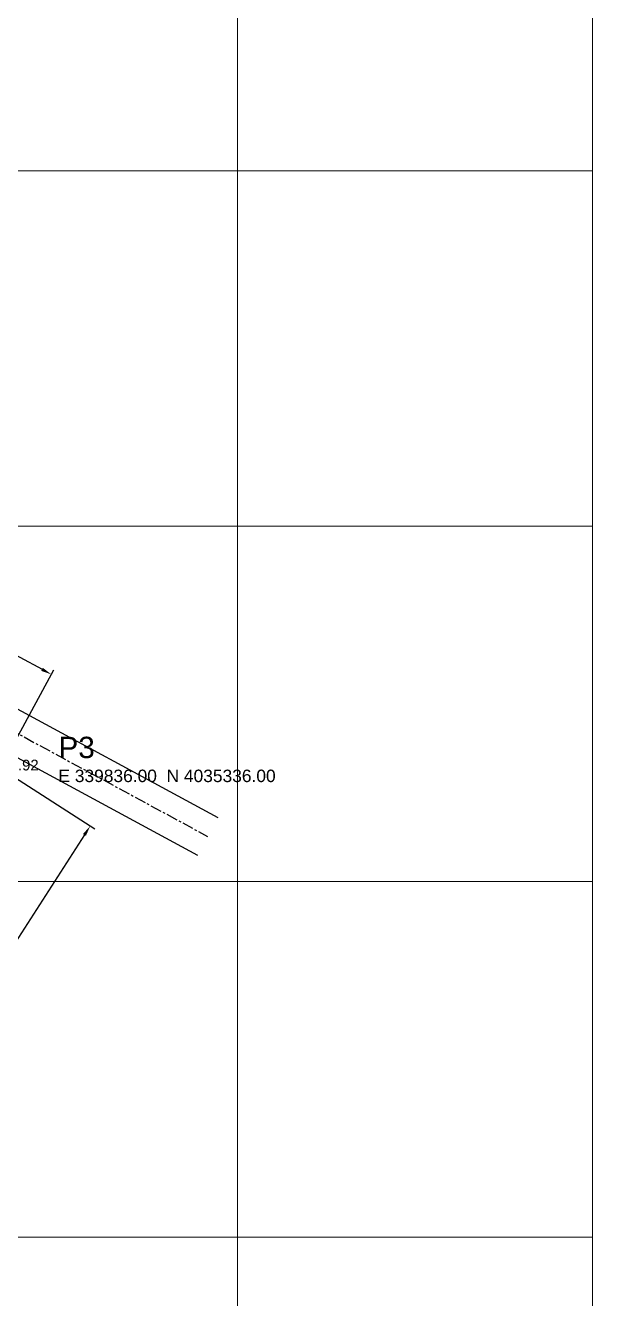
# Model space of a CAD drawing. Header units: metres. Extents: x 338470 to 340000, y 4035000 to 4035907.
# Drawn here: x 339840.3 to 340000, y 4035182.7 to 4035540.9 of the extents above; entities that cross this region are included whole.
import ezdxf
from ezdxf.enums import TextEntityAlignment as Align

# ---------------------------------------------------------------- set-up
doc = ezdxf.new("R2010")
doc.units = ezdxf.units.M
doc.linetypes.add('CENTER', pattern=[5.08, 3.175, -0.635, 0.635, -0.635])
for name, color, linetype, lineweight in [('CORNERS', 7, 'Continuous', 25), ('CORNERS_NET', 1, 'Continuous', 18), ('DIMS', 3, 'Continuous', 18), ('GRID', 8, 'Continuous', 9), ('ROADS_APPROX', 8, 'Continuous', 25)]:
    doc.layers.add(name, color=color, linetype=linetype, lineweight=lineweight)
doc.styles.add('AR', font='arial.ttf')
doc.dimstyles.new('SITE_M', dxfattribs={"dimtxt": 4, "dimasz": 3, "dimexe": 1.5, "dimexo": 1.5, "dimgap": 1, "dimtad": 1, "dimtxsty": 'AR', "dimcen": 2.5, "dimazin": 3, "dimtfac": 1, "dimtmove": 0, "dimatfit": 3})

# ---------------------------------------------------------------- blocks, each defined once
blk = doc.blocks.new('_CLOSEDFILLED')
at = {"color": 0, "linetype": 'BYBLOCK'}
blk.add_solid([(-1, 0.16), (0, 0), (-1, -0.16)], dxfattribs=at)
blk = doc.blocks.new('*D2')
for p, q in [((339031.49, 4035767.48), (339045.77, 4035793.86)), ((339047.69, 4035791.11), (339845.01, 4035359.73)), ((339834.08, 4035333.24), (339848.36, 4035359.62))]:
    blk.add_line(p, q)
at = {"layer": 'Defpoints'}
for p in [(339045.05, 4035792.54), (339030.78, 4035766.16), (339833.37, 4035331.92)]:
    blk.add_point(p, dxfattribs=at)
at = {"layer": 'DIMS', "xscale": 3, "yscale": 3}
for p, rotation in [((339045.05, 4035792.54), 151.5846273574204), ((339847.64, 4035358.3), -28.41537264257961)]:
    blk.add_blockref('_CLOSEDFILLED', p, dxfattribs=dict(at, rotation=rotation))
at = {"layer": 'DIMS', "insert": (339447.78, 4035578.06), "char_height": 4, "attachment_point": 5, "rotation": 331.5846, "style": 'AR'}
blk.add_mtext('912,53 m', dxfattribs=at)
blk = doc.blocks.new('*D3')
for p, q in [((339834.63, 4035331.11), (339859.84, 4035314.85)), ((339856.95, 4035313.14), (339776.55, 4035188.46)), ((339750.97, 4035201.39), (339776.18, 4035185.13))]:
    blk.add_line(p, q)
at = {"layer": 'Defpoints'}
for p in [(339833.37, 4035331.92), (339858.58, 4035315.66), (339749.71, 4035202.2)]:
    blk.add_point(p, dxfattribs=at)
at = {"layer": 'DIMS', "xscale": 3, "yscale": 3}
for p, rotation in [((339858.58, 4035315.66), 57.18091607904107), ((339774.92, 4035185.94), -122.81908392095893)]:
    blk.add_blockref('_CLOSEDFILLED', p, dxfattribs=dict(at, rotation=rotation))
at = {"layer": 'DIMS', "insert": (339819.27, 4035249.17), "char_height": 4, "attachment_point": 5, "rotation": 237.1809, "style": 'AR'}
blk.add_mtext('154,35 m', dxfattribs=at)

msp = doc.modelspace()

# ---------------------------------------------------------------- linework, layer by layer
at = {"layer": 'GRID'}
for p, q in [((339900, 4035000), (339900, 4035900)), ((340000, 4035000), (340000, 4035900)), ((338800, 4035500), (340000, 4035500)), ((338800, 4035400), (340000, 4035400)), ((338800, 4035300), (340000, 4035300)), ((338800, 4035200), (340000, 4035200))]:
    msp.add_line(p, q, dxfattribs=at)
at = {"layer": 'ROADS_APPROX'}
for p, q in [((338984.939, 4035810.106), (339894.482, 4035318.003)), ((338979.229, 4035799.552), (339888.771, 4035307.448))]:
    msp.add_line(p, q, dxfattribs=at)
at = {"layer": 'ROADS_APPROX', "linetype": 'CENTER'}
msp.add_line((338982.084, 4035804.829), (339891.626, 4035312.726), dxfattribs=at)

# ---------------------------------------------------------------- texts
at = {"layer": 'CORNERS', "style": 'AR'}
for s, height, p in [('P3', 6, (339849.619, 4035337.755)), ('E 339836.00  N 4035336.00', 3.5, (339849.619, 4035329.755))]:
    msp.add_text(s, height=height, dxfattribs=at).set_placement(p, align=Align.MIDDLE_LEFT)
at = {"layer": 'CORNERS_NET', "style": 'AR'}
msp.add_text('E 339833.37  N 4035331.92', height=3, dxfattribs=at).set_placement((339817.842, 4035332.785), align=Align.MIDDLE_CENTER)

# ---------------------------------------------------------------- dimensions: what is measured, and where the dimension line sits
at = {"layer": 'DIMS'}
for base, p1, p2, angle, picture, middle in [((339045.053, 4035792.542), (339030.777, 4035766.156), (339833.368, 4035331.919), 331.58463, '*D2', (339447.776, 4035578.062)), ((339858.5795, 4035315.6592), (339833.368, 4035331.9189), (339749.7095, 4035202.2012), 237.18092, '*D3', (339819.2715, 4035249.1744))]:
    dim = msp.add_linear_dim(base=base, p1=p1, p2=p2, angle=angle, dimstyle='SITE_M', dxfattribs=at)
    dim.commit()
    dim.dimension.update_dxf_attribs({"geometry": picture, "text_midpoint": middle})

doc.saveas('drawing.dxf')
